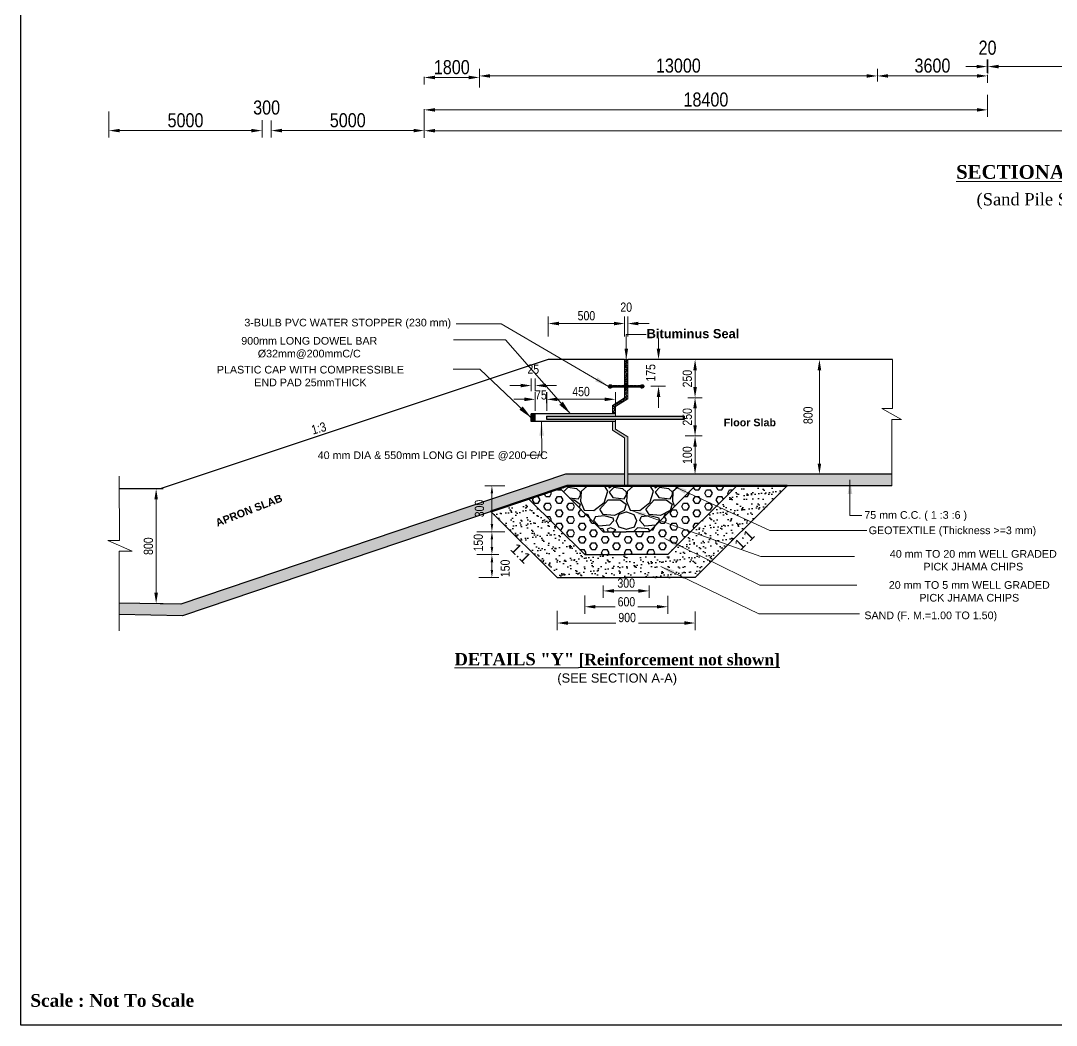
# Model space of a CAD drawing. Extents: x -119161 to 3778985, y -614964 to -30958.
# Drawn here: x 2708068 to 2741896, y -288746 to -255921 of the extents above; entities that cross this region are included whole.
import ezdxf

# ---------------------------------------------------------------- set-up
doc = ezdxf.new("R2010")
doc.units = 0
doc.header["$MEASUREMENT"] = 0
doc.linetypes.add('DASHED2', pattern=[9.525, 6.35, -3.175])
doc.layers.get('0').update_dxf_attribs({"linetype": 'CONTINUOUS'})
doc.layers.get('DEFPOINTS').update_dxf_attribs({"linetype": 'CONTINUOUS'})
for name, color, linetype, lineweight in [('Dim', 7, 'CONTINUOUS', 9), ('Dimension', 8, 'CONTINUOUS', 18), ('HATCH', 252, 'CONTINUOUS', 5), ('line2', 3, 'CONTINUOUS', 30), ('TEXT-ROOM', 4, 'CONTINUOUS', 5)]:
    doc.layers.add(name, color=color, linetype=linetype, lineweight=lineweight)
for name, color, linetype in [('DOTTED', 240, 'DASHED2'), ('LINE', 7, 'CONTINUOUS'), ('TEXT', 10, 'CONTINUOUS')]:
    doc.layers.add(name, color=color, linetype=linetype)
doc.styles.add('1-2', font='arial.ttf')
doc.styles.add('ARIAL', font='ARIALN.TTF')
doc.styles.add('BIG', font='ROMANT.SHX')
doc.styles.add('dimText', font='ARIALN.TTF')
doc.styles.get("Standard").update_dxf_attribs({"font": 'times.ttf', "height": 250})
doc.styles.add('Times New Roman', font='times.ttf')
doc.dimstyles.new('dim_230', dxfattribs={"dimtxt": 460, "dimasz": 460, "dimexe": 230, "dimexo": 100, "dimgap": 100, "dimtad": 1, "dimdec": 0, "dimzin": 0, "dimdsep": 46, "dimtxsty": 'dimText', "dimcen": 0.09, "dimclrd": 256, "dimclre": 256, "dimclrt": 7, "dimadec": 0, "dimazin": 0, "dimtfac": 1, "dimtdec": 0, "dimtofl": 0, "dimtmove": 0, "dimatfit": 3, "dimfxl": 1, "dimtolj": 1, "dimtzin": 0, "dimlwd": -1, "dimlwe": -1, "dimarcsym": 0})
pattern_1 = [(37.5, (905348.47, -348763.5), (-11.023838, 337.19416), [0, -266, 0, -297.5, 0, -284.375]), (7.5, (905348.47, -348763.5), (309.71092, 493.87556), [0, -143.5, 0, -239.75, 0, -91.875]), (327.5, (905133.22, -348763.5), (544.974826, 0.990334), [0, -87.5, 0, -315, 0, -411.25]), (317.5, (905133.2, -348763.5), (526.07216, 153.59322), [0, -43.75, 0, -206.5, 0, -236.25])]
pattern_2 = [(0, (905348.47, -348763.5), (0, 216.50635), [125, -250]), (120, (905348.47, -348763.5), (-187.5, -108.253175), [125, -250]), (60, (905473.47, -348763.5), (-187.5, 108.253175), [125, -250])]
pattern_3 = [(228.0127875, (906428.47, -347263.49), (-12000, -13500), [201.804, -19978.6321]), (184.9697407, (906293.47, -347413.49), (18000, 1500), [346.302, -34283.8871]), (132.510447, (905948.47, -347443.49), (15000, -16500), [244.182, -24174.0489]), (267.273689, (905363.47, -347818.49), (1500, 30000), [315.357, -31220.3371]), (292.833654, (905348.47, -348133.49), (-7500, 18000), [309.2325, -30614.0597]), (357.273689, (905468.47, -348418.49), (-30000, 1500), [315.357, -31220.3371]), (37.6942405, (905783.47, -348433.49), (-19500, -15000), [417.0435, -41287.2728]), (72.2553284, (906113.47, -348178.49), (10500, 33000), [393.732, -38979.4822]), (121.4295656, (906233.47, -347803.49), (-12000, 19500), [316.425, -31326.1097]), (175.236358, (906068.47, -347533.49), (16500, -1500), [361.248, -17701.1439]), (222.3974378, (905708.47, -347503.49), (-18000, -16500), [467.172, -46250.0625]), (138.814075, (906848.47, -347833.49), (-10500, 9000), [159.4515, -15785.7672]), (171.4692344, (906728.47, -347728.49), (19500, -3000), [303.3555, -30032.2671]), (225, (906428.5, -347683.5), (-2e-13, -1500), [212.1315, -1909.1888]), (203.19859, (906323.47, -347503.5), (7500, 3000), [114.237, -11309.4227]), (291.80141, (906218.47, -347548.5), (-1500, 4500), [161.5545, -7916.1927]), (30.963757, (906278.47, -347698.5), (4500, 3000), [262.3935, -8484.0343]), (161.56505, (906503.47, -347563.5), (3000, -1500), [189.7365, -4553.68]), (16.3895403, (905348.47, -347548.49), (15000, 4500), [265.8, -26314.2677]), (70.346176, (905603.47, -347473.49), (-6000, -16500), [222.9915, -22076.1116]), (293.19859, (906503.47, -347263.5), (-3000, 7500), [228.4725, -11195.1872]), (343.6104597, (906593.47, -347473.49), (-15000, 4500), [265.8, -26314.2677]), (339.443955, (905348.47, -348478.5), (-7500, 3000), [256.32, -12559.6856]), (294.7751406, (905588.47, -348568.49), (-7500, 16500), [214.767, -21261.9646]), (66.80141, (906518.47, -348763.5), (3000, 7500), [228.4725, -11195.1872]), (17.3540246, (906608.47, -348553.49), (-19500, -6000), [251.4465, -24893.1354]), (69.443955, (905783.47, -348763.5), (-3000, -7500), [128.16, -12687.8456]), (101.309932, (906428.47, -348763.5), (-1500, 6000), [76.485, -7572.0443]), (165.963757, (906413.47, -348688.5), (4500, -1500), [309.2325, -5875.4259]), (186.009006, (906113.47, -348613.49), (15000, 1500), [286.575, -28370.8848]), (303.690068, (906278.47, -347833.5), (-1500, 3000), [216.333, -5191.9939]), (353.1572266, (906398.47, -348013.49), (25500, -3000), [377.691, -37391.3439]), (60.945396, (906773.47, -348058.49), (-6000, -10500), [154.434, -15289.0112]), (90, (906848.5, -347923.5), (-1500, 1500), [90, -1410]), (120.256437, (906083.47, -348568.49), (6000, -10500), [208.386, -20630.28]), (48.0127875, (905978.47, -348388.49), (12000, 13500), [403.608, -19776.8281]), (0, (906248.5, -348088.5), (1500, 1500), [390, -1110]), (325.3048465, (906638.47, -348088.49), (15000, -10500), [237.171, -23479.9115]), (254.054604, (906833.47, -348223.5), (-1500, -6000), [218.403, -10701.7618]), (207.6459754, (906773.47, -348433.49), (-28500, -15000), [355.5975, -35204.2113]), (175.4260787, (906458.47, -348598.49), (-19500, 1500), [376.1985, -37243.6101])]

# ---------------------------------------------------------------- blocks, each defined once
blk = doc.blocks.new('huk')
at = {"layer": 'Dim'}
h = blk.add_hatch(dxfattribs=at)
h.set_pattern_fill('ANSI31', color=15)
h.set_pattern_definition([(45, (-358365.36117, -19477.47705), (-0.08838834765, 0.08838834765), [])])
h.paths.add_polyline_path([(12.6, 3.5, 0.75964), (-12.6, 3.5), (-94, 3.5, 4.674984), (-94, -5.5), (-11.8, -5.5, 0.637498), (11.8, -5.5), (94, -5.5, 4.674984), (94, 3.5)])
h.paths.add_polyline_path([(-6, 0, -1), (6, 0, -1)], flags=16)
at = {"layer": 'DOTTED', "color": 8}
for points in [[(-94, 3.5), (-12.6, 3.5)], [(12.6, 3.5), (94, 3.5)], [(-94, -5.5), (-11.8, -5.5)], [(11.8, -5.5), (94, -5.5)]]:
    blk.add_lwpolyline(points, dxfattribs=at)
blk.add_circle((0, 0), 6.04, dxfattribs=at)
for centre, radius, start, end in [((-104, -1), 11, 24.14774, 335.85226), ((0, 0), 13, 15.55648, 164.44352), ((104, -1), 11, 204.14774, 155.85226), ((0, 0), 13, 204.96517, 335.03483)]:
    blk.add_arc(centre, radius, start, end, dxfattribs=at)
blk = doc.blocks.new('*D1510')
at = {"layer": 'DEFPOINTS', "color": 0, "lineweight": -2, "ltscale": 500}
for p in [(2733824, -266990), (2733824, -270740), (2734158, -270740)]:
    blk.add_point(p, dxfattribs=at)
at = {"layer": 'Dim', "ltscale": 500}
for p, q in [((2733924, -266990), (2734388, -266990)), ((2734158, -267340), (2734158, -270390)), ((2733924, -270740), (2734388, -270740))]:
    blk.add_line(p, q, dxfattribs=at)
at = {"layer": 'Dim', "lineweight": -2, "ltscale": 500}
for points in [[(2734100, -267340), (2734216, -267340), (2734158, -266990)], [(2734100, -270390), (2734216, -270390), (2734158, -270740)]]:
    blk.add_solid(points, dxfattribs=at)
at = {"layer": 'Dim', "color": 7, "ltscale": 500, "insert": (2733789, -268814), "char_height": 300, "attachment_point": 5, "rotation": 90, "style": 'dimText'}
blk.add_mtext('\\A1;800', dxfattribs=at)
blk = doc.blocks.new('*D1544')
at = {"layer": 'DEFPOINTS', "color": 0, "lineweight": -2, "ltscale": 500}
for p in [(2711782, -271215), (2712492, -271215), (2712032, -274965)]:
    blk.add_point(p, dxfattribs=at)
at = {"layer": 'Dim', "ltscale": 500}
for p, q in [((2711882, -271215), (2712722, -271215)), ((2712492, -274615), (2712492, -271565)), ((2712132, -274965), (2712722, -274965))]:
    blk.add_line(p, q, dxfattribs=at)
at = {"layer": 'Dim', "lineweight": -2, "ltscale": 500}
for points in [[(2712433, -271565), (2712550, -271565), (2712492, -271215)], [(2712433, -274615), (2712550, -274615), (2712492, -274965)]]:
    blk.add_solid(points, dxfattribs=at)
at = {"layer": 'Dim', "color": 7, "ltscale": 500, "insert": (2712239, -273090), "char_height": 300, "attachment_point": 5, "rotation": 90, "style": 'dimText'}
blk.add_mtext('\\A1;800', dxfattribs=at)
blk = doc.blocks.new('*D1511')
at = {"layer": 'DEFPOINTS', "color": 0, "lineweight": -2, "ltscale": 500}
for p in [(2727796, -265816), (2727796, -266334), (2727896, -266334)]:
    blk.add_point(p, dxfattribs=at)
at = {"layer": 'Dim', "ltscale": 500}
for p, q in [((2727446, -265816), (2727096, -265816)), ((2727796, -266234), (2727796, -265586)), ((2727896, -266234), (2727896, -265586)), ((2728246, -265816), (2728596, -265816))]:
    blk.add_line(p, q, dxfattribs=at)
at = {"layer": 'Dim', "lineweight": -2, "ltscale": 500}
for points in [[(2727446, -265758), (2727446, -265874), (2727796, -265816)], [(2728246, -265758), (2728246, -265874), (2727896, -265816)]]:
    blk.add_solid(points, dxfattribs=at)
at = {"layer": 'Dim', "color": 7, "ltscale": 500, "insert": (2727846, -265283), "char_height": 300, "attachment_point": 5, "style": 'dimText'}
blk.add_mtext('\\A1;20', dxfattribs=at)
blk = doc.blocks.new('*D1512')
at = {"layer": 'DEFPOINTS', "color": 0, "lineweight": -2, "ltscale": 500}
for p in [(2727796, -265816), (2725297, -266334), (2727796, -266334)]:
    blk.add_point(p, dxfattribs=at)
at = {"layer": 'Dim', "ltscale": 500}
for p, q in [((2725297, -266234), (2725297, -265586)), ((2725647, -265816), (2727446, -265816)), ((2727796, -266234), (2727796, -265586))]:
    blk.add_line(p, q, dxfattribs=at)
at = {"layer": 'Dim', "lineweight": -2, "ltscale": 500}
for points in [[(2725647, -265758), (2725647, -265874), (2725297, -265816)], [(2727446, -265758), (2727446, -265874), (2727796, -265816)]]:
    blk.add_solid(points, dxfattribs=at)
at = {"layer": 'Dim', "color": 7, "ltscale": 500, "insert": (2726547, -265563), "char_height": 300, "attachment_point": 5, "style": 'dimText'}
blk.add_mtext('\\A1;500', dxfattribs=at)
blk = doc.blocks.new('*D1513')
at = {"layer": 'DEFPOINTS', "color": 0, "lineweight": -2, "ltscale": 500}
for p in [(2729798, -266990), (2729759, -268240), (2730096, -268240)]:
    blk.add_point(p, dxfattribs=at)
at = {"layer": 'Dim', "ltscale": 500}
for p, q in [((2729898, -266990), (2730326, -266990)), ((2730096, -267340), (2730096, -267890)), ((2729859, -268240), (2730326, -268240))]:
    blk.add_line(p, q, dxfattribs=at)
at = {"layer": 'Dim', "lineweight": -2, "ltscale": 500}
for points in [[(2730038, -267340), (2730155, -267340), (2730096, -266990)], [(2730038, -267890), (2730155, -267890), (2730096, -268240)]]:
    blk.add_solid(points, dxfattribs=at)
at = {"layer": 'Dim', "color": 7, "ltscale": 500, "insert": (2729843, -267615), "char_height": 300, "attachment_point": 5, "rotation": 90, "style": 'dimText'}
blk.add_mtext('\\A1;250', dxfattribs=at)
blk = doc.blocks.new('*D1514')
at = {"layer": 'DEFPOINTS', "color": 0, "lineweight": -2, "ltscale": 500}
for p in [(2729791, -268240), (2729691, -269490), (2730096, -269490)]:
    blk.add_point(p, dxfattribs=at)
at = {"layer": 'Dim', "ltscale": 500}
for p, q in [((2729891, -268240), (2730326, -268240)), ((2730096, -268590), (2730096, -269140)), ((2729791, -269490), (2730326, -269490))]:
    blk.add_line(p, q, dxfattribs=at)
at = {"layer": 'Dim', "lineweight": -2, "ltscale": 500}
for points in [[(2730038, -268590), (2730155, -268590), (2730096, -268240)], [(2730038, -269140), (2730155, -269140), (2730096, -269490)]]:
    blk.add_solid(points, dxfattribs=at)
at = {"layer": 'Dim', "color": 7, "ltscale": 500, "insert": (2729843, -268865), "char_height": 300, "attachment_point": 5, "rotation": 90, "style": 'dimText'}
blk.add_mtext('\\A1;250', dxfattribs=at)
blk = doc.blocks.new('*D1515')
at = {"layer": 'DEFPOINTS', "color": 0, "lineweight": -2, "ltscale": 500}
for p in [(2729674, -269490), (2729674, -270740), (2730096, -270740)]:
    blk.add_point(p, dxfattribs=at)
at = {"layer": 'Dim', "ltscale": 500}
for p, q in [((2729774, -269490), (2730326, -269490)), ((2730096, -269840), (2730096, -270390)), ((2729774, -270740), (2730326, -270740))]:
    blk.add_line(p, q, dxfattribs=at)
at = {"layer": 'Dim', "lineweight": -2, "ltscale": 500}
for points in [[(2730038, -269840), (2730155, -269840), (2730096, -269490)], [(2730038, -270390), (2730155, -270390), (2730096, -270740)]]:
    blk.add_solid(points, dxfattribs=at)
at = {"layer": 'Dim', "color": 7, "ltscale": 500, "insert": (2729843, -270115), "char_height": 300, "attachment_point": 5, "rotation": 90, "style": 'dimText'}
blk.add_mtext('\\A1;100', dxfattribs=at)
blk = doc.blocks.new('*D1516')
at = {"layer": 'DEFPOINTS', "color": 0, "lineweight": -2, "ltscale": 500}
for p in [(2728546, -266990), (2728903, -266990), (2728546, -267865, 0)]:
    blk.add_point(p, dxfattribs=at)
at = {"layer": 'Dim', "ltscale": 500}
for p, q in [((2728903, -266640), (2728903, -266290)), ((2728646, -266990), (2729133, -266990)), ((2728646, -267865), (2729133, -267865)), ((2728903, -268215), (2728903, -268565))]:
    blk.add_line(p, q, dxfattribs=at)
at = {"layer": 'Dim', "lineweight": -2, "ltscale": 500}
for points in [[(2728845, -266640), (2728961, -266640), (2728903, -266990)], [(2728845, -268215), (2728961, -268215), (2728903, -267865)]]:
    blk.add_solid(points, dxfattribs=at)
at = {"layer": 'Dim', "color": 7, "ltscale": 500, "insert": (2728650, -267427), "char_height": 300, "attachment_point": 5, "rotation": 90, "style": 'dimText'}
blk.add_mtext('\\A1;175', dxfattribs=at)
blk = doc.blocks.new('*D1517')
at = {"layer": 'DEFPOINTS', "color": 0, "lineweight": -2, "ltscale": 500}
for p in [(2724874, -268292), (2724874, -268770), (2725249, -268770)]:
    blk.add_point(p, dxfattribs=at)
at = {"layer": 'Dim', "ltscale": 500}
for p, q in [((2724874, -268670), (2724874, -268062)), ((2725249, -268670), (2725249, -268062)), ((2724524, -268292), (2724174, -268292)), ((2725599, -268292), (2725949, -268292))]:
    blk.add_line(p, q, dxfattribs=at)
at = {"layer": 'Dim', "lineweight": -2, "ltscale": 500}
for points in [[(2724524, -268234), (2724524, -268351), (2724874, -268292)], [(2725599, -268234), (2725599, -268351), (2725249, -268292)]]:
    blk.add_solid(points, dxfattribs=at)
at = {"layer": 'Dim', "color": 7, "ltscale": 500, "insert": (2725062, -268150), "char_height": 300, "attachment_point": 5, "style": 'dimText'}
blk.add_mtext('\\A1;75', dxfattribs=at)
blk = doc.blocks.new('*D1518')
at = {"layer": 'DEFPOINTS', "color": 0, "lineweight": -2, "ltscale": 500}
for p in [(2724747, -267842), (2724747, -268126), (2724874, -268126)]:
    blk.add_point(p, dxfattribs=at)
at = {"layer": 'Dim', "ltscale": 500}
for p, q in [((2724397, -267842), (2724047, -267842)), ((2724747, -268026), (2724747, -267612)), ((2724874, -268026), (2724874, -267612)), ((2725224, -267842), (2725574, -267842))]:
    blk.add_line(p, q, dxfattribs=at)
at = {"layer": 'Dim', "lineweight": -2, "ltscale": 500}
for points in [[(2724397, -267784), (2724397, -267900), (2724747, -267842)], [(2725224, -267784), (2725224, -267900), (2724874, -267842)]]:
    blk.add_solid(points, dxfattribs=at)
at = {"layer": 'Dim', "color": 7, "ltscale": 500, "insert": (2724810, -267309), "char_height": 300, "attachment_point": 5, "style": 'dimText'}
blk.add_mtext('\\A1;25', dxfattribs=at)
blk = doc.blocks.new('*D1519')
at = {"layer": 'DEFPOINTS', "color": 0, "lineweight": -2, "ltscale": 500}
for p in [(2725248, -268514), (2727496, -268292), (2727496, -268767)]:
    blk.add_point(p, dxfattribs=at)
at = {"layer": 'Dim', "ltscale": 500}
for p, q in [((2725248, -268414), (2725248, -268062)), ((2727496, -268667), (2727496, -268062)), ((2725598, -268292), (2727146, -268292))]:
    blk.add_line(p, q, dxfattribs=at)
at = {"layer": 'Dim', "lineweight": -2, "ltscale": 500}
for points in [[(2725598, -268234), (2725598, -268351), (2725248, -268292)], [(2727146, -268234), (2727146, -268351), (2727496, -268292)]]:
    blk.add_solid(points, dxfattribs=at)
at = {"layer": 'Dim', "color": 7, "ltscale": 500, "insert": (2726372, -268039), "char_height": 300, "attachment_point": 5, "style": 'dimText'}
blk.add_mtext('\\A1;450', dxfattribs=at)
blk = doc.blocks.new('*D1520')
at = {"layer": 'DEFPOINTS', "color": 0, "lineweight": -2, "ltscale": 500}
for p in [(2725596, -275107), (2730096, -275122), (2730096, -275602)]:
    blk.add_point(p, dxfattribs=at)
at = {"layer": 'Dim', "ltscale": 500}
for p, q in [((2725596, -275207), (2725596, -275832)), ((2730096, -275222), (2730096, -275832)), ((2725946, -275602), (2727506, -275602)), ((2729746, -275602), (2728249, -275602))]:
    blk.add_line(p, q, dxfattribs=at)
at = {"layer": 'Dim', "lineweight": -2, "ltscale": 500}
for points in [[(2725946, -275543), (2725946, -275660), (2725596, -275602)], [(2729746, -275543), (2729746, -275660), (2730096, -275602)]]:
    blk.add_solid(points, dxfattribs=at)
at = {"layer": 'Dim', "color": 7, "ltscale": 500, "insert": (2727877, -275424), "char_height": 300, "attachment_point": 5, "style": 'dimText'}
blk.add_mtext('\\A1;900', dxfattribs=at)
blk = doc.blocks.new('*D1521')
at = {"layer": 'DEFPOINTS', "color": 0, "lineweight": -2, "ltscale": 500}
for p in [(2726491, -274603), (2729202, -274617), (2729202, -275070)]:
    blk.add_point(p, dxfattribs=at)
at = {"layer": 'Dim', "ltscale": 500}
for p, q in [((2726491, -274703), (2726491, -275300)), ((2729202, -274717), (2729202, -275300)), ((2726841, -275070), (2727482, -275070)), ((2728852, -275070), (2728226, -275070))]:
    blk.add_line(p, q, dxfattribs=at)
at = {"layer": 'Dim', "lineweight": -2, "ltscale": 500}
for points in [[(2726841, -275012), (2726841, -275128), (2726491, -275070)], [(2728852, -275012), (2728852, -275128), (2729202, -275070)]]:
    blk.add_solid(points, dxfattribs=at)
at = {"layer": 'Dim', "color": 7, "ltscale": 500, "insert": (2727854, -274910), "char_height": 300, "attachment_point": 5, "style": 'dimText'}
blk.add_mtext('\\A1;600', dxfattribs=at)
blk = doc.blocks.new('*D1522')
at = {"layer": 'DEFPOINTS', "color": 0, "lineweight": -2, "ltscale": 500}
for p in [(2727096, -274271), (2728596, -274271), (2728596, -274552)]:
    blk.add_point(p, dxfattribs=at)
at = {"layer": 'Dim', "ltscale": 500}
for p, q in [((2727096, -274371), (2727096, -274782)), ((2727446, -274552), (2728246, -274552)), ((2728596, -274371), (2728596, -274782))]:
    blk.add_line(p, q, dxfattribs=at)
at = {"layer": 'Dim', "lineweight": -2, "ltscale": 500}
for points in [[(2727446, -274494), (2727446, -274611), (2727096, -274552)], [(2728246, -274494), (2728246, -274611), (2728596, -274552)]]:
    blk.add_solid(points, dxfattribs=at)
at = {"layer": 'Dim', "color": 7, "ltscale": 500, "insert": (2727846, -274299), "char_height": 300, "attachment_point": 5, "style": 'dimText'}
blk.add_mtext('\\A1;300', dxfattribs=at)
blk = doc.blocks.new('*D1523')
at = {"layer": 'DEFPOINTS', "color": 0, "lineweight": -2, "ltscale": 500}
for p in [(2723981, -271118), (2723460, -272618), (2723981, -272618)]:
    blk.add_point(p, dxfattribs=at)
at = {"layer": 'Dim', "ltscale": 500}
for p, q in [((2723881, -271118), (2723230, -271118)), ((2723460, -271368), (2723460, -272368)), ((2723881, -272618), (2723230, -272618))]:
    blk.add_line(p, q, dxfattribs=at)
at = {"layer": 'Dim', "lineweight": -2, "ltscale": 500}
for points in [[(2723419, -271368), (2723502, -271368), (2723460, -271118)], [(2723419, -272368), (2723502, -272368), (2723460, -272618)]]:
    blk.add_solid(points, dxfattribs=at)
at = {"layer": 'Dim', "color": 7, "ltscale": 500, "insert": (2723054, -271860), "char_height": 300, "attachment_point": 5, "rotation": 90, "style": 'dimText'}
blk.add_mtext('\\A1;300', dxfattribs=at)
blk = doc.blocks.new('*D1524')
at = {"layer": 'DEFPOINTS', "color": 0, "lineweight": -2, "ltscale": 500}
for p in [(2722954, -273368), (2722931, -274118), (2723460, -274118)]:
    blk.add_point(p, dxfattribs=at)
at = {"layer": 'Dim', "ltscale": 500}
for p, q in [((2723054, -273368), (2723690, -273368)), ((2723460, -273618), (2723460, -273868)), ((2723031, -274118), (2723690, -274118))]:
    blk.add_line(p, q, dxfattribs=at)
at = {"layer": 'Dim', "lineweight": -2, "ltscale": 500}
for points in [[(2723419, -273618), (2723502, -273618), (2723460, -273368)], [(2723419, -273868), (2723502, -273868), (2723460, -274118)]]:
    blk.add_solid(points, dxfattribs=at)
at = {"layer": 'Dim', "color": 7, "ltscale": 500, "insert": (2723894, -273816), "char_height": 300, "attachment_point": 5, "rotation": 90, "style": 'dimText'}
blk.add_mtext('\\A1;150', dxfattribs=at)
blk = doc.blocks.new('*D1525')
at = {"layer": 'DEFPOINTS', "color": 0, "lineweight": -2, "ltscale": 500}
for p in [(2722866, -272618), (2723460, -272618), (2722866, -273368)]:
    blk.add_point(p, dxfattribs=at)
at = {"layer": 'Dim', "ltscale": 500}
for p, q in [((2722966, -272618), (2723690, -272618)), ((2723460, -273118), (2723460, -272868)), ((2722966, -273368), (2723690, -273368))]:
    blk.add_line(p, q, dxfattribs=at)
at = {"layer": 'Dim', "lineweight": -2, "ltscale": 500}
for points in [[(2723419, -272868), (2723502, -272868), (2723460, -272618)], [(2723419, -273118), (2723502, -273118), (2723460, -273368)]]:
    blk.add_solid(points, dxfattribs=at)
at = {"layer": 'Dim', "color": 7, "ltscale": 500, "insert": (2723016, -272977), "char_height": 300, "attachment_point": 5, "rotation": 90, "style": 'dimText'}
blk.add_mtext('\\A1;150', dxfattribs=at)
blk = doc.blocks.new('*D1527')
at = {"layer": 'DEFPOINTS', "color": 0, "lineweight": -2, "ltscale": 500}
for p in [(2715951, -259070), (2716251, -259078), (2716251, -259511)]:
    blk.add_point(p, dxfattribs=at)
at = {"layer": 'Dim', "ltscale": 500}
for p, q in [((2715951, -259170), (2715951, -259741)), ((2716251, -259178), (2716251, -259741)), ((2715601, -259511), (2715251, -259511)), ((2716601, -259511), (2716951, -259511))]:
    blk.add_line(p, q, dxfattribs=at)
at = {"layer": 'Dim', "lineweight": -2, "ltscale": 500}
for points in [[(2715601, -259453), (2715601, -259570), (2715951, -259511)], [(2716601, -259453), (2716601, -259570), (2716251, -259511)]]:
    blk.add_solid(points, dxfattribs=at)
at = {"layer": 'Dim', "color": 7, "ltscale": 500, "insert": (2716101, -258760), "char_height": 460, "attachment_point": 5, "style": 'dimText'}
blk.add_mtext('\\A1;300', dxfattribs=at)
blk = doc.blocks.new('*D1528')
at = {"layer": 'DEFPOINTS', "color": 0, "lineweight": -2, "ltscale": 500}
for p in [(2721251, -258782), (2716251, -259115), (2716251, -259511)]:
    blk.add_point(p, dxfattribs=at)
at = {"layer": 'Dim', "ltscale": 500}
for p, q in [((2721251, -258882), (2721251, -259741)), ((2716251, -259215), (2716251, -259741)), ((2720901, -259511), (2716601, -259511))]:
    blk.add_line(p, q, dxfattribs=at)
at = {"layer": 'Dim', "lineweight": -2, "ltscale": 500}
for points in [[(2716601, -259453), (2716601, -259569), (2716251, -259511)], [(2720901, -259453), (2720901, -259569), (2721251, -259511)]]:
    blk.add_solid(points, dxfattribs=at)
at = {"layer": 'Dim', "color": 7, "ltscale": 500, "insert": (2718751, -259176), "char_height": 460, "attachment_point": 5, "style": 'dimText'}
blk.add_mtext('\\A1;5000', dxfattribs=at)
blk = doc.blocks.new('*D1529')
at = {"layer": 'DEFPOINTS', "color": 0, "lineweight": -2, "ltscale": 500}
for p in [(2710951, -258782), (2715951, -259115), (2715951, -259511)]:
    blk.add_point(p, dxfattribs=at)
at = {"layer": 'Dim', "ltscale": 500}
for p, q in [((2710951, -258882), (2710951, -259741)), ((2715951, -259215), (2715951, -259741)), ((2711301, -259511), (2715601, -259511))]:
    blk.add_line(p, q, dxfattribs=at)
at = {"layer": 'Dim', "lineweight": -2, "ltscale": 500}
for points in [[(2711301, -259453), (2711301, -259569), (2710951, -259511)], [(2715601, -259453), (2715601, -259569), (2715951, -259511)]]:
    blk.add_solid(points, dxfattribs=at)
at = {"layer": 'Dim', "color": 7, "ltscale": 500, "insert": (2713451, -259176), "char_height": 460, "attachment_point": 5, "style": 'dimText'}
blk.add_mtext('\\A1;5000', dxfattribs=at)
blk = doc.blocks.new('*D1464')
at = {"layer": 'DEFPOINTS', "color": 0, "lineweight": -2, "ltscale": 500}
for p in [(2749561, -256723), (2739660, -257158), (2749561, -257419)]:
    blk.add_point(p, dxfattribs=at)
at = {"layer": 'Dim', "ltscale": 500}
for p, q in [((2749561, -256823), (2749561, -257649)), ((2739660, -257258), (2739660, -257649)), ((2740010, -257419), (2749211, -257419))]:
    blk.add_line(p, q, dxfattribs=at)
at = {"layer": 'Dim', "lineweight": -2, "ltscale": 500}
for points in [[(2740010, -257361), (2740010, -257478), (2739660, -257419)], [(2749211, -257361), (2749211, -257478), (2749561, -257419)]]:
    blk.add_solid(points, dxfattribs=at)
at = {"layer": 'Dim', "color": 7, "ltscale": 500, "insert": (2744610, -257084), "char_height": 460, "attachment_point": 5, "style": 'dimText'}
blk.add_mtext('\\A1;10000', dxfattribs=at)
blk = doc.blocks.new('*D1479')
at = {"layer": 'DEFPOINTS', "color": 0, "lineweight": -2, "ltscale": 500}
for p in [(2721251, -258951), (2767002, -258980), (2767002, -259516)]:
    blk.add_point(p, dxfattribs=at)
at = {"layer": 'Dim', "ltscale": 500}
for p, q in [((2721251, -259051), (2721251, -259746)), ((2767002, -259080), (2767002, -259746)), ((2721601, -259516), (2766652, -259516))]:
    blk.add_line(p, q, dxfattribs=at)
at = {"layer": 'Dim', "lineweight": -2, "ltscale": 500}
for points in [[(2721601, -259458), (2721601, -259574), (2721251, -259516)], [(2766652, -259458), (2766652, -259574), (2767002, -259516)]]:
    blk.add_solid(points, dxfattribs=at)
at = {"layer": 'Dim', "color": 7, "ltscale": 500, "insert": (2744622, -259117), "char_height": 460, "attachment_point": 5, "style": 'dimText'}
blk.add_mtext('\\A1;{\\fArial|b1|i0|c0|p34;46840}', dxfattribs=at)
blk = doc.blocks.new('*D1489')
at = {"layer": 'DEFPOINTS', "color": 0, "lineweight": -2, "ltscale": 500}
for p in [(2739660, -257420), (2739640, -257725), (2739660, -257725)]:
    blk.add_point(p, dxfattribs=at)
at = {"layer": 'Dim', "ltscale": 500}
for p, q in [((2739290, -257420), (2738940, -257420)), ((2739640, -257625), (2739640, -257190)), ((2739660, -257625), (2739660, -257190)), ((2740010, -257420), (2740360, -257420))]:
    blk.add_line(p, q, dxfattribs=at)
at = {"layer": 'Dim', "lineweight": -2, "ltscale": 500}
for points in [[(2739290, -257362), (2739290, -257478), (2739640, -257420)], [(2740010, -257362), (2740010, -257478), (2739660, -257420)]]:
    blk.add_solid(points, dxfattribs=at)
at = {"layer": 'Dim', "color": 7, "ltscale": 500, "insert": (2739650, -256805), "char_height": 460, "attachment_point": 5, "style": 'dimText'}
blk.add_mtext('\\A1;20', dxfattribs=at)
blk = doc.blocks.new('*D1534')
at = {"layer": 'DEFPOINTS', "color": 0, "lineweight": -2, "ltscale": 500}
for p in [(2721250, -257650), (2723050, -257650), (2723050, -257775)]:
    blk.add_point(p, dxfattribs=at)
at = {"layer": 'Dim', "ltscale": 500}
for p, q in [((2721250, -257750), (2721250, -258005)), ((2723050, -257750), (2723050, -258005)), ((2721600, -257775), (2722700, -257775))]:
    blk.add_line(p, q, dxfattribs=at)
at = {"layer": 'Dim', "lineweight": -2, "ltscale": 500}
for points in [[(2721600, -257717), (2721600, -257834), (2721250, -257775)], [(2722700, -257717), (2722700, -257834), (2723050, -257775)]]:
    blk.add_solid(points, dxfattribs=at)
at = {"layer": 'Dim', "color": 7, "ltscale": 500, "insert": (2722150, -257441), "char_height": 460, "attachment_point": 5, "style": 'dimText'}
blk.add_mtext('\\A1;1800', dxfattribs=at)
blk = doc.blocks.new('*D1535')
at = {"layer": 'DEFPOINTS', "color": 0, "lineweight": -2, "ltscale": 500}
for p in [(2736051, -257725), (2736051, -258005), (2723050, -258204)]:
    blk.add_point(p, dxfattribs=at)
at = {"layer": 'Dim', "ltscale": 500}
for p, q in [((2723050, -258104), (2723050, -257495)), ((2723400, -257725), (2735701, -257725)), ((2736051, -257905), (2736051, -257495))]:
    blk.add_line(p, q, dxfattribs=at)
at = {"layer": 'Dim', "lineweight": -2, "ltscale": 500}
for points in [[(2723400, -257667), (2723400, -257783), (2723050, -257725)], [(2735701, -257667), (2735701, -257783), (2736051, -257725)]]:
    blk.add_solid(points, dxfattribs=at)
at = {"layer": 'Dim', "color": 7, "ltscale": 500, "insert": (2729551, -257390), "char_height": 460, "attachment_point": 5, "style": 'dimText'}
blk.add_mtext('\\A1;13000', dxfattribs=at)
blk = doc.blocks.new('*D1536')
at = {"layer": 'DEFPOINTS', "color": 0, "lineweight": -2, "ltscale": 500}
for p in [(2739651, -257584), (2739651, -257725), (2736051, -258005)]:
    blk.add_point(p, dxfattribs=at)
at = {"layer": 'Dim', "ltscale": 500}
for p, q in [((2736051, -257905), (2736051, -257495)), ((2736401, -257725), (2739301, -257725)), ((2739651, -257684), (2739651, -257955))]:
    blk.add_line(p, q, dxfattribs=at)
at = {"layer": 'Dim', "lineweight": -2, "ltscale": 500}
for points in [[(2736401, -257667), (2736401, -257783), (2736051, -257725)], [(2739301, -257667), (2739301, -257783), (2739651, -257725)]]:
    blk.add_solid(points, dxfattribs=at)
at = {"layer": 'Dim', "color": 7, "ltscale": 500, "insert": (2737851, -257390), "char_height": 460, "attachment_point": 5, "style": 'dimText'}
blk.add_mtext('\\A1;3600', dxfattribs=at)
blk = doc.blocks.new('*D1537')
at = {"layer": 'DEFPOINTS', "color": 0, "lineweight": -2, "ltscale": 500}
for p in [(2739651, -258240), (2721250, -258709), (2739651, -258834)]:
    blk.add_point(p, dxfattribs=at)
at = {"layer": 'Dim', "ltscale": 500}
for p, q in [((2739651, -258340), (2739651, -259064)), ((2721250, -258809), (2721250, -259064)), ((2721600, -258834), (2739301, -258834))]:
    blk.add_line(p, q, dxfattribs=at)
at = {"layer": 'Dim', "lineweight": -2, "ltscale": 500}
for points in [[(2721600, -258776), (2721600, -258892), (2721250, -258834)], [(2739301, -258776), (2739301, -258892), (2739651, -258834)]]:
    blk.add_solid(points, dxfattribs=at)
at = {"layer": 'Dim', "color": 7, "ltscale": 500, "insert": (2730451, -258499), "char_height": 460, "attachment_point": 5, "style": 'dimText'}
blk.add_mtext('\\A1;18400', dxfattribs=at)

msp = doc.modelspace()

# ---------------------------------------------------------------- hatches: boundary and pattern name
at = {"layer": 'Dim'}
h = msp.add_hatch(dxfattribs=at)
h.set_pattern_fill('AR-SAND', color=8, scale=25)
h.set_pattern_definition([(37.5, (965115.415, -364872.6), (-1.57483395, 48.1705942), [0, -38, 0, -42.5, 0, -40.625]), (7.5, (965115.415, -364872.6), (44.2444176, 70.5536516), [0, -20.5, 0, -34.25, 0, -13.125]), (327.5, (965084.665, -364872.6), (77.8535465, 0.1414763), [0, -12.5, 0, -45, 0, -58.75]), (317.5, (965084.665, -364872.6), (75.153165, 21.941889), [0, -6.25, 0, -29.5, 0, -33.75])])
h.paths.add_polyline_path([(2727896.5, -266990.1), (2727796.5, -266990.1), (2727796.5, -268240.1), (2727396.5, -268490.1), (2727396.5, -268766.9), (2727496.5, -268766.7), (2727496.5, -268531.3), (2727896.5, -268275.7)])
h = msp.add_hatch(color=15, dxfattribs=at)
h.dxf.hatch_style = 1
h.paths.add_polyline_path([(2724874, -268770.4), (2724746.6, -268770.5), (2724746.9, -269020.5), (2724874.4, -269020.5)])
h = msp.add_hatch(color=15, dxfattribs=at)
h.dxf.hatch_style = 1
h.paths.add_polyline_path([(2724874, -268770.4), (2724746.6, -268770.5), (2724746.9, -269020.5), (2724874.4, -269020.5)])
h = msp.add_hatch(color=15, dxfattribs=at)
h.dxf.hatch_style = 1
h.paths.add_polyline_path([(2729745.7, -268844.7), (2729745.7, -268944.7), (2725248.4, -268944.7), (2725248.4, -268844.7)])
h = msp.add_hatch(color=15, dxfattribs=at)
h.dxf.hatch_style = 1
h.paths.add_polyline_path([(2729745.7, -268844.7), (2729745.7, -268944.7), (2725248.4, -268944.7), (2725248.4, -268844.7)])
h = msp.add_hatch(dxfattribs=at)
h.set_pattern_fill('AR-SAND', color=8, scale=25)
h.set_pattern_definition([(37.5, (965115.415, -365122.6), (-1.57483395, 48.1705942), [0, -38, 0, -42.5, 0, -40.625]), (7.5, (965115.415, -365122.6), (44.2444176, 70.5536516), [0, -20.5, 0, -34.25, 0, -13.125]), (327.5, (965084.665, -365122.6), (77.8535465, 0.1414763), [0, -12.5, 0, -45, 0, -58.75]), (317.5, (965084.665, -365122.6), (75.153165, 21.941889), [0, -6.25, 0, -29.5, 0, -33.75])])
h.paths.add_polyline_path([(2727896.5, -271115.1), (2727796.5, -271115.1), (2727796.5, -269549.3), (2727396.5, -269299.3), (2727396.5, -269022.4), (2727496.5, -269020.5), (2727496.5, -269258), (2727896.5, -269513.6)])
h = msp.add_hatch(dxfattribs=at)
h.set_pattern_fill('AR-CONC', color=8, scale=100)
h.set_pattern_definition([(50, (879875.97, -425211), (717.26018, -62.75213), [75, -825]), (355, (879876, -425211), (-138.75133, 752.19213), [60, -660]), (100.451444, (879935.74, -425216.2), (578.50885, 689.44), [63.7402, -701.1421]), (46.1842, (879876, -425011), (1067.24133, -165.5193), [112.5, -1237.5]), (96.635635, (879964.9, -425024.8), (934.66195, 974.1186), [95.61034, -1051.71376]), (351.184164, (879876, -425011), (934.66195, 974.1186), [90, -990]), (21, (879975.97, -425061), (596.90705, -402.6189), [75, -825]), (326, (879976, -425061), (243.31533, 725.15005), [60, -660]), (71.451445, (880025.7, -425094.54), (840.22238, 322.53115), [63.7402, -701.1421]), (37.5, (879875.97, -425211), (12.159855, 332.893854), [0, -652, 0, -670, 0, -662.5]), (7.5, (879875.97, -425211), (263.06954, 394.41171), [0, -382, 0, -637, 0, -252.5]), (327.5, (879652.97, -425211), (533.822436, -22.55487), [0, -250, 0, -780, 0, -1035]), (317.5, (879552.97, -425211), (583.18617, 100.10498), [0, -325, 0, -518, 0, -735])])
h.paths.add_polyline_path([(2736529, -270740.1), (2725865.7, -270740.1), (2714113.8, -274714.4), (2713291.7, -274988.6), (2711283, -274950.3), (2711287.9, -275325.5), (2713349.5, -275364.7), (2714230.1, -275070.9), (2725923.7, -271115.1), (2736529, -271115.1)])
at = {"layer": 'HATCH', "lineweight": 30, "ltscale": 50}
h = msp.add_hatch(dxfattribs=at)
h.set_pattern_fill('HEX', color=2, scale=1000)
h.set_pattern_definition(pattern_2)
h.paths.add_polyline_path([(2725673.8, -271199.6), (2724660.1, -271542.5), (2726491.2, -273367.6), (2727846.5, -273367.6), (2727846.5, -272617.6), (2727096.5, -272617.6)])
h = msp.add_hatch(dxfattribs=at)
h.set_pattern_fill('GRAVEL', color=8, scale=1500)
h.set_pattern_definition(pattern_3)
h.paths.add_polyline_path([(2725923.7, -271115.1), (2725673.8, -271199.6), (2727096.5, -272617.6), (2727846.5, -272617.6), (2727846.5, -271115.1)])
h = msp.add_hatch(dxfattribs=at)
h.set_pattern_fill('AR-SAND', color=1, scale=175)
h.set_pattern_definition(pattern_1)
h.paths.add_polyline_path([(2733109.1, -271115.1), (2731461.9, -271115.1), (2729201.8, -273367.6), (2727846.5, -273367.6), (2727846.5, -274117.6), (2730096.5, -274117.6)])
h = msp.add_hatch(dxfattribs=at)
h.set_pattern_fill('HEX', color=2, scale=1000)
h.set_pattern_definition(pattern_2)
h.paths.add_polyline_path([(2731461.9, -271115.1), (2730104.1, -271115.1), (2728596.5, -272617.6), (2727846.5, -272617.6), (2727846.5, -273367.6), (2729201.8, -273367.6)])
h = msp.add_hatch(dxfattribs=at)
h.set_pattern_fill('GRAVEL', color=8, scale=1500)
h.set_pattern_definition(pattern_3)
h.paths.add_polyline_path([(2730104.1, -271115.1), (2727846.5, -271115.1), (2727846.5, -272617.6), (2728596.5, -272617.6)])
h = msp.add_hatch(dxfattribs=at)
h.set_pattern_fill('AR-SAND', color=1, scale=175)
h.set_pattern_definition(pattern_1)
h.paths.add_polyline_path([(2724660.1, -271542.5), (2723430.2, -271958.6), (2725596.5, -274117.6), (2727846.5, -274117.6), (2727846.5, -273367.6), (2726491.2, -273367.6)])

# ---------------------------------------------------------------- linework, layer by layer
for p, q in [((2727496.5, -268766.7), (2724746.6, -268770.5)), ((2727496.5, -268766.7), (2724746.6, -268770.5)), ((2727496.5, -269020.5), (2724746.9, -269020.5)), ((2727496.5, -269020.5), (2724746.9, -269020.5))]:
    msp.add_line(p, q)
for points in [[(2724746.9, -269020.5), (2724746.6, -268770.5)], [(2724746.9, -269020.5), (2724746.6, -268770.5)], [(2724874.4, -269020.5), (2724874, -268770.5)], [(2724874.4, -269020.5), (2724874, -268770.5)]]:
    msp.add_lwpolyline(points)
at = {"color": 5}
msp.add_lwpolyline([(2726023.9, -271118.2), (2727773.9, -271118.2)], dxfattribs=at)
at = {"layer": 'Dim', "color": 8}
for points in [[(2736542, -266990.1), (2736542, -268594.9), (2736200.7, -268594.9), (2736838.6, -268949.7), (2736529, -268946.3), (2736529, -271115.1)], [(2711281.5, -270803.3), (2711295.9, -272903.4), (2710913.5, -272907.3), (2711709.3, -273254), (2711286.5, -273254.9), (2711288.2, -275857.8)]]:
    msp.add_lwpolyline(points, dxfattribs=at)
at = {"layer": 'DOTTED', "color": 8, "linetype": 'ByBlock', "ltscale": 0.5}
for points in [[(2725673.8, -271199.6), (2727096.5, -272617.6), (2727846.5, -272617.6)], [(2733109.1, -271115.1), (2730096.5, -274117.6), (2727846.5, -274117.6)], [(2730104.1, -271115.1), (2728596.5, -272617.6), (2727846.5, -272617.6)], [(2731461.9, -271115.1), (2729201.8, -273367.6), (2727846.5, -273367.6)], [(2724660.1, -271542.5), (2726491.2, -273367.6), (2727846.5, -273367.6)], [(2723430.2, -271958.6), (2725596.5, -274117.6), (2727846.5, -274117.6)]]:
    msp.add_lwpolyline(points, dxfattribs=at)
at = {"layer": 'LINE', "ltscale": 500}
msp.add_line((2736542, -266990.1), (2727896.5, -266990.1), dxfattribs=at)
at = {"layer": 'LINE'}
msp.add_lwpolyline([(2783182.7, -288746.2), (2708067.9, -288746.2), (2708067.9, -235629.3), (2783182.7, -235629.3)], close=True, dxfattribs=at)
at = {"layer": 'LINE', "ltscale": 500}
for points in [[(2725297.7, -266990.1), (2712622.7, -271215.1)], [(2727796.5, -266990.1), (2725297.7, -266990.1)], [(2727796.5, -270740.1), (2725865.7, -270740.1), (2714038, -274740.1), (2713296.5, -274988.6), (2711287.8, -274950.4)], [(2736529, -270740.1), (2727896.5, -270740.1)], [(2712622.7, -271215.1), (2711285.3, -271215.1)], [(2736529, -271115.1), (2725923.7, -271115.1), (2713354.2, -275364.8)], [(2713354.2, -275364.8), (2713354.2, -275364.8), (2713354.2, -275364.8), (2711280.7, -275325.4)]]:
    msp.add_lwpolyline(points, dxfattribs=at)
at = {"layer": 'LINE', "lineweight": 15}
for points in [[(2727796.5, -266990.1), (2727796.5, -267894.3)], [(2727896.5, -266990.1), (2727896.5, -267895.6)], [(2727796.5, -267894.3), (2727796.5, -268240.1), (2727396.5, -268490.1), (2727396.5, -268766.9)], [(2727896.5, -267895.6), (2727896.5, -268275.7), (2727496.5, -268525.7), (2727496.5, -268844.7)], [(2727796.5, -271115.1), (2727796.5, -269549.3), (2727396.5, -269299.3), (2727396.5, -269022.4)], [(2727896.5, -271115.1), (2727896.5, -269513.6), (2727496.5, -269263.6), (2727496.5, -268944.7)]]:
    msp.add_lwpolyline(points, dxfattribs=at)
at = {"layer": 'LINE', "lineweight": 50}
msp.add_lwpolyline([(2723430.2, -271958.6), (2725923.7, -271115.1), (2733109.1, -271115.1)], dxfattribs=at)
at = {"layer": 'line2', "color": 2}
msp.add_line((2729745.7, -268944.7), (2729745.7, -268844.7), dxfattribs=at)
msp.add_line((2729745.7, -268944.7), (2729745.7, -268844.7), dxfattribs=at)
at = {"layer": 'line2', "color": 1}
for points in [[(2727796.5, -266990.1), (2727896.5, -266990.1)], [(2727896.5, -267905.8), (2727875.4, -267922.8), (2727845.9, -267929.9), (2727814.5, -267921.8), (2727796.5, -267907.2)], [(2727896.5, -271115.1), (2727796.5, -271115.1)]]:
    msp.add_lwpolyline(points, dxfattribs=at)
at = {"layer": 'line2', "color": 2}
for points in [[(2725248.4, -268844.7), (2729745.7, -268844.7)], [(2725248.4, -268844.7), (2725248.4, -268944.7)], [(2725248.4, -268844.7), (2729745.7, -268844.7)], [(2725248.4, -268844.7), (2725248.4, -268944.7)], [(2725248.4, -268944.7), (2729745.7, -268944.7)], [(2725248.4, -268944.7), (2729745.7, -268944.7)]]:
    msp.add_lwpolyline(points, dxfattribs=at)

# ---------------------------------------------------------------- block references
at = {"layer": 'line2', "color": 1, "xscale": -5, "yscale": 5, "zscale": 5}
msp.add_blockref('huk', (2727845.9, -267864.7), dxfattribs=at)

# ---------------------------------------------------------------- texts
at = {"layer": 'Dimension', "color": 0, "lineweight": 13, "ltscale": 2, "attachment_point": 5, "style": '1-2'}
for s, insert, char_height, width in [('3-BULB PVC WATER STOPPER (230 mm)', (2718750.8, -265822.1), 250, 9032.937), ('{\\fArial|b1|i0|c0|p34;\\C7;Bituminus Seal}', (2730027.8, -266147.7), 300, 3430.458), ('900mm LONG DOWEL BAR \\PØ32mm@200mmC/C', (2717493.7, -266614), 250, 9032.937), ('PLASTIC CAP WITH COMPRESSIBLE\\PEND PAD 25mmTHICK', (2717531.3, -267533.5), 250, 9032.937), ('{\\fArial|b1|i0|c0|p34;\\C7;Floor Slab}', (2731885.9, -269049.7), 250, 4305.656), ('40 mm DIA & 550mm LONG GI PIPE @200 C/C', (2721527.9, -270143.9), 250, 7202.608), ('75 mm C.C. ( 1 :3 :6 )', (2737303, -272108.3), 250, 6217.218), ('{\\C7;GEOTEXTILE (Thickness >=3 mm) }', (2738503, -272610.1), 250, 6810.151), ('{\\C7;40 mm TO 20 mm WELL GRADED \\PPICK JHAMA CHIPS}', (2739185.5, -273552.8), 250, 6951.483), ('{\\C7;20 mm TO 5 mm WELL GRADED \\PPICK JHAMA CHIPS}', (2739053.3, -274569), 250, 6810.151), ('{\\C7;SAND (F. M.=1.00 TO 1.50)}', (2737794.7, -275388.7), 250, 9032.937)]:
    msp.add_mtext(s, dxfattribs=dict(at, insert=insert, char_height=char_height, width=width))
for s, insert, char_height, width, rotation in [('{\\fArial|b1|i0|c0|p34;\\C7;APRON SLAB}', (2715523.9, -271921.3), 250, 4305.656, 21.3372), ('{\\C7;1:1}', (2731706.7, -272878.1, 0), 350, 919.075, 44.38929), ('{\\C7;1:1}', (2724399.8, -273323, 0), 350, 919.075, 315.61071)]:
    msp.add_mtext(s, dxfattribs=dict(at, insert=insert, char_height=char_height, width=width, rotation=rotation))
at = {"layer": 'LINE', "insert": (2711057.7, -288151.7), "char_height": 416.722, "width": 30814.437, "attachment_point": 8, "style": 'BIG'}
msp.add_mtext('{\\fTimes New Roman|b1|i0|c0|p18;Scale : Not To Scale}', dxfattribs=at)
at = {"layer": 'TEXT', "ltscale": 500, "style": 'ARIAL'}
msp.add_text('1:3', height=301.06, rotation=15.54193, dxfattribs=at).set_placement((2717612.9, -269445.6))
at = {"layer": 'TEXT-ROOM', "color": 0, "style": 'Times New Roman'}
msp.add_text('(Sand Pile Shown in Sheet No. 21, 22 & 23 of 25)', height=400, dxfattribs=at).set_placement((2739291.4, -261955.1))
at = {"layer": 'TEXT-ROOM'}
for s, insert, char_height, width, attachment_point in [('\\pi3872;{\\fTimes New Roman|b1|i0|c0|p18;\\H1.286x;\\L\\C6;SECTIONAL ELEVATION (SECTION A-A)\\P\\pi1.244e+004;\\fArial Narrow|b0|i0|c0|p34;\\H0.7776x;\\l\\C7;         \\fTimes New Roman|b0|i0|c0|p18;\\H0.8x;             \\H1.215x;     \\fArial Narrow|b0|i0|c0|p34;\\H1.029x;\\P\\pi7891;                                                                                                          }', (2734752.2, -261551.6), 350, 27530.305, 4), ('{\\fTimes New Roman|b1|i0|c0|p18;\\H1.031x;\\L\\C6;DETAILS "Y"\\H0.9375x; [Reinforcement not shown]\\P\\fArial|b0|i0|c0|p34;\\H0.8x;\\l\\C7;(SEE SECTION A-A)\\P\\fTimes New Roman|b1|i0|c0|p18;\\H1.333x;\\L\\C6;\\P\\fArial Narrow|b0|i0|c0|p34;\\H0.97x;\\C256; }', (2727552.8, -277738.2), 388, 14468.82, 5)]:
    msp.add_mtext(s, dxfattribs=dict(at, insert=insert, char_height=char_height, width=width, attachment_point=attachment_point))

# ---------------------------------------------------------------- dimensions: what is measured, and where the dimension line sits
at = {"layer": 'Dim', "ltscale": 500}
for base, p1, p2, picture, middle in [((2739660.5, -257419.9), (2739640.5, -257725.3), (2739660.5, -257725.3), '*D1489', (2739650.5, -256805.1)), ((2736050.8, -257725), (2723050.5, -258203.9), (2736050.8, -258005.2), '*D1535', (2729550.6, -257390.2)), ((2739650.8, -257725), (2736050.8, -258005.2), (2739650.8, -257584.4), '*D1536', (2737850.8, -257390.2)), ((2723050.5, -257775.4), (2721250.5, -257649.9), (2723050.5, -257649.9), '*D1534', (2722150.5, -257440.6)), ((2716250.6, -259511.1), (2721250.6, -258782.4), (2716250.6, -259115.4), '*D1528', (2718750.6, -259176.3))]:
    dim = msp.add_linear_dim(base=base, p1=p1, p2=p2, dimstyle='dim_230', override={"dimasz": 350, "dimsah": 1, "dimtmove": 2}, dxfattribs=at)
    dim.commit()
    dim.dimension.update_dxf_attribs({"geometry": picture, "text_midpoint": middle})
for base, p1, p2, text, override, picture, middle in [((2749560.5, -257419.2), (2739660.5, -257157.8), (2749560.5, -256723.1), '10000', {"dimasz": 350, "dimsah": 1, "dimtmove": 2}, '*D1464', (2744610.5, -257084.3)), ((2739650.8, -258833.9), (2721250.5, -258708.8), (2739650.8, -258239.8), '18400', {"dimasz": 350, "dimsah": 1, "dimtmove": 2}, '*D1537', (2730450.6, -258499.1)), ((2728596.5, -274552.3), (2727096.5, -274271.1), (2728596.5, -274271.1), '300', {"dimtxt": 300, "dimasz": 350, "dimsah": 1, "dimtmove": 2}, '*D1522', (2727846.5, -274299.1))]:
    dim = msp.add_linear_dim(base=base, p1=p1, p2=p2, text=text, dimstyle='dim_230', override=override, dxfattribs=at)
    dim.commit()
    dim.dimension.update_dxf_attribs({"geometry": picture, "text_midpoint": middle})
dim = msp.add_linear_dim(base=(2715950.6, -259511.1), p1=(2710950.6, -258782.4), p2=(2715950.6, -259115.4), angle=180, dimstyle='dim_230', override={"dimasz": 350, "dimsah": 1, "dimtmove": 2}, dxfattribs=at)
dim.commit()
dim.dimension.update_dxf_attribs({"geometry": '*D1529', "text_midpoint": (2713450.6, -259176.3)})
dim = msp.add_linear_dim(base=(2716250.6, -259511.5), p1=(2715950.6, -259069.6), p2=(2716250.6, -259077.7), dimstyle='dim_230', override={"dimasz": 350, "dimsah": 1, "dimtmove": 2}, dxfattribs=at)
dim.commit()
dim.dimension.update_dxf_attribs({"geometry": '*D1527', "text_midpoint": (2716100.6, -258759.7), "dimtype": 160})
for base, p1, p2, text, override, picture, middle in [((2767002.5, -259516.1), (2721250.6, -258950.8), (2767002.5, -258980.2), '{\\fArial|b1|i0|c0|p34;46840}', {"dimasz": 350, "dimsah": 1, "dimtmove": 2}, '*D1479', (2744622.1, -259117.4)), ((2729201.8, -275070.1), (2726491.2, -274602.8), (2729201.8, -274617.2), '600', {"dimtxt": 300, "dimasz": 350, "dimsah": 1, "dimtmove": 2}, '*D1521', (2727854, -274909.8)), ((2730096.5, -275601.8), (2725596.5, -275107), (2730096.5, -275121.6), '900', {"dimtxt": 300, "dimasz": 350, "dimsah": 1, "dimtmove": 2}, '*D1520', (2727877.4, -275424.2))]:
    dim = msp.add_linear_dim(base=base, p1=p1, p2=p2, text=text, dimstyle='dim_230', override=override, dxfattribs=at)
    dim.commit()
    dim.dimension.update_dxf_attribs({"geometry": picture, "text_midpoint": middle, "dimtype": 160})
for base, p1, p2, angle, text, picture, middle in [((2727796.5, -265816), (2727896.5, -266334.1), (2727796.5, -266334.1), 180, '20', '*D1511', (2727846.5, -265282.9)), ((2727796.5, -265816), (2725296.6, -266334.1), (2727796.5, -266334.1), 180, '500', '*D1512', (2726546.6, -265562.9)), ((2728903, -266990.1), (2728546.2, -267864.7, 0), (2728546.2, -266990.1), 90, '175', '*D1516', (2728649.8, -267427.4)), ((2724746.6, -267841.9), (2724874, -268125.5), (2724746.6, -268125.6), 180, '25', '*D1518', (2724810.3, -267308.7)), ((2730096.5, -268240.1), (2729798, -266990.1), (2729759.5, -268240.1), 90, '250', '*D1513', (2729843.3, -267615.1)), ((2727496.5, -268292.5), (2725248.4, -268514.1), (2727496.5, -268766.7), 180, '450', '*D1519', (2726372.5, -268039.3)), ((2730096.5, -269490.1), (2729791.1, -268240.1), (2729691.1, -269490.1), 90, '250', '*D1514', (2729843.3, -268865.1)), ((2730096.5, -270740.1), (2729673.8, -269490.1), (2729673.8, -270740.1), 90, '100', '*D1515', (2729843.3, -270115.1)), ((2712491.8, -271215.1), (2712032.4, -274964.6), (2711782.1, -271215.1), 90, '800', '*D1544', (2712238.6, -273089.8))]:
    dim = msp.add_linear_dim(base=base, p1=p1, p2=p2, angle=angle, text=text, dimstyle='dim_230', override={"dimtxt": 300, "dimasz": 350, "dimsah": 1, "dimtmove": 2}, dxfattribs=at)
    dim.commit()
    dim.dimension.update_dxf_attribs({"geometry": picture, "text_midpoint": middle})
for base, p1, p2, angle, text, override, picture, middle in [((2734158, -270740.1), (2733824, -266990.1), (2733824, -270740.1), 90, '800', {"dimtxt": 300, "dimasz": 350, "dimsah": 1, "dimtmove": 2}, '*D1510', (2733789, -268813.6)), ((2724874.2, -268292.5), (2725248.6, -268769.8), (2724874.2, -268770.4), 180, '75', {"dimtxt": 300, "dimasz": 350, "dimsah": 1, "dimtmove": 2}, '*D1517', (2725062.5, -268149.8)), ((2723460.3, -272617.6), (2723980.5, -271117.6), (2723980.5, -272617.6), 270, '300', {"dimtxt": 300, "dimasz": 250, "dimsah": 1, "dimtmove": 2}, '*D1523', (2723053.8, -271859.5)), ((2723460.3, -272617.6), (2722865.9, -273367.6), (2722865.9, -272617.6), 90, '150', {"dimtxt": 300, "dimasz": 250, "dimsah": 1, "dimtmove": 2}, '*D1525', (2723015.6, -272977.4)), ((2723460.3, -274117.6), (2722954.4, -273367.6), (2722931.4, -274117.6), 270, '150', {"dimtxt": 300, "dimasz": 250, "dimsah": 1, "dimtmove": 2}, '*D1524', (2723893.6, -273815.8))]:
    dim = msp.add_linear_dim(base=base, p1=p1, p2=p2, angle=angle, text=text, dimstyle='dim_230', override=override, dxfattribs=at)
    dim.commit()
    dim.dimension.update_dxf_attribs({"geometry": picture, "text_midpoint": middle, "dimtype": 160})

# ---------------------------------------------------------------- leaders
for points in [[(2727270.9, -267869.7), (2723767.3, -265825.9), (2722290.2, -265825.9)], [(2726024.3, -268768.8), (2723899.7, -266345.5), (2722205.3, -266345.5)], [(2724746.7, -268895.5), (2723069.9, -267307.4), (2722195.9, -267307.4)], [(2725082.1, -269020.5), (2725089.3, -270113.5), (2724590.7, -270113)], [(2735156.4, -270923.8), (2735156, -272086.5), (2735542.5, -272086.5)], [(2729370.8, -271115.1), (2732539.6, -272576.1), (2735707.5, -272576.1)], [(2728023.7, -271927.7), (2732247.1, -273432.3), (2735309.5, -273432.3)], [(2729103.3, -272838), (2732209.8, -274361.3), (2735377.7, -274361.3)], [(2728974.4, -273751.4), (2732176.6, -275300.6), (2735462.6, -275300.6)]]:
    msp.add_leader(points, dimstyle='dim_230', dxfattribs=at)
msp.add_leader([(2727850.1, -266990.1), (2727850.1, -266169.1), (2728499.2, -266169.1)], dimstyle='dim_230', override={"dimasz": 350, "dimtmove": 2}, dxfattribs=at)

doc.saveas('drawing.dxf')
